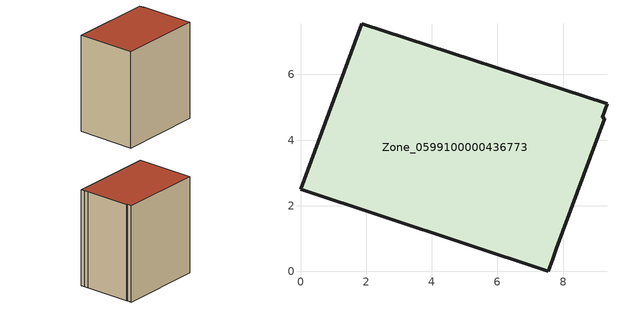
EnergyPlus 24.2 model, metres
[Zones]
Zone_0599100000436773
 floor ground (C_G): 9.34,5.1 9.19,4.68 9.27,4.67 7.79,0.69 7.68,0.38 7.55,0 0,2.5 1.87,7.55 z0
 wall outside (C_F): 0,2.5 7.55,0 7.68,0.38 7.79,0.69 9.27,4.67 9.19,4.68 9.34,5.1 1.87,7.55 0,2.5 z0:8.68
 roof outside (C_R): 9.34,5.1 1.87,7.55 0,2.5 7.55,0 7.68,0.38 7.79,0.69 9.27,4.67 9.19,4.68 z8.68
[BUILDING]
Pand.0599100000436773: North Axis=0; Terrain=City; Loads Convergence Tolerance Value=0.04; Temperature Convergence Tolerance Value=0.4; Solar Distribution=FullExterior; Maximum Number of Warmup Days=25; Minimum Number of Warmup Days=1
[Site:Location]
Rotterdam.The.Hague.AP_ZH_NLD Design_Conditions: Latitude=51.96; Longitude=4.45; Time Zone=1; Elevation=-4.5
[SITE:GROUNDTEMPERATURE:BUILDINGSURFACE]
18, 18, 18, 18, 18, 18, 18, 18, 18, 18, 18, 18
[MATERIAL] Thermal Absorptance=0.9; Solar Absorptance=0.7; Visible Absorptance=0.7
Name | Roughness | Thickness | Conductivity | Density | Specific Heat
G.TI.2006-2014 | MediumSmooth | 0.15 | 0.06 | 540 | 1210
F.TI.2006-2014 | Rough | 0.3 | 0.12 | 1920 | 840
R.TI.2006-2014 | MediumRough | 0.2 | 0.08 | 1500 | 1000
[CONSTRUCTION]
C_G: G.TI.2006-2014
C_F: F.TI.2006-2014
C_R: R.TI.2006-2014
[ZONE]
Zone_0599100000436773: Type=1; Multiplier=1; Ceiling Height=Autocalculate; Volume=Autocalculate; Floor Area=autocalculate; Part of Total Floor Area=Yes
[ZONEINFILTRATION:DESIGNFLOWRATE]
Infil_Zone_0599100000436773: Zone or ZoneList or Space or SpaceList=Zone_0599100000436773; Schedule=AlwaysOn; Design Flow Rate Calculation Method=Flow/Area; Flow Rate per Floor Area=0.0015; Constant Term Coefficient=1; Temperature Term Coefficient=0; Velocity Term Coefficient=0; Velocity Squared Term Coefficient=0
[HVACTEMPLATE:ZONE:IDEALLOADSAIRSYSTEM]
Zone_0599100000436773: Maximum Heating Supply Air Temperature=50; Minimum Cooling Supply Air Temperature=13; Maximum Heating Supply Air Humidity Ratio=0.0156; Minimum Cooling Supply Air Humidity Ratio=0.0077; Heating Limit=NoLimit; Cooling Limit=NoLimit; Dehumidification Control Type=ConstantSensibleHeatRatio; Cooling Sensible Heat Ratio=0.7; Dehumidification Setpoint=60; Humidification Control Type=None; Humidification Setpoint=30; Outdoor Air Method=None; Outdoor Air Flow Rate per Person=0.00944; Outdoor Air Flow Rate per Zone Floor Area=0; Outdoor Air Flow Rate per Zone=0; Demand Controlled Ventilation Type=None; Outdoor Air Economizer Type=NoEconomizer; Heat Recovery Type=None; Sensible Heat Recovery Effectiveness=0.7; Latent Heat Recovery Effectiveness=0.65
[ZONECONTROL:THERMOSTAT]
ThermostatControl_Zone_0599100000436773: Zone or ZoneList=Zone_0599100000436773; Control Type Schedule=DualSetpointControlType; Control 1=Thermostat_Zone_0599100000436773; Temperature Difference Between Cutout And Setpoint=0
[THERMOSTATSETPOINT:DUALSETPOINT]
Thermostat_Zone_0599100000436773: Heating Setpoint Temperature Schedule=HeatingSetpoint_Zone_0599100000436773; Cooling Setpoint Temperature Schedule=CoolingSetpoint_Zone_0599100000436773
[SCHEDULE:COMPACT]
HeatingSetpoint_Zone_0599100000436773: Through: 12/31, For: AllDays, Until: 24:00, 21
CoolingSetpoint_Zone_0599100000436773: Through: 12/31, For: AllDays, Until: 24:00, 24
DualSetpointControlType: Through: 12/31, For: AllDays, Until: 24:00, 4
AlwaysOn: Through: 12/31, For: AllDays, Until: 24:00, 1
